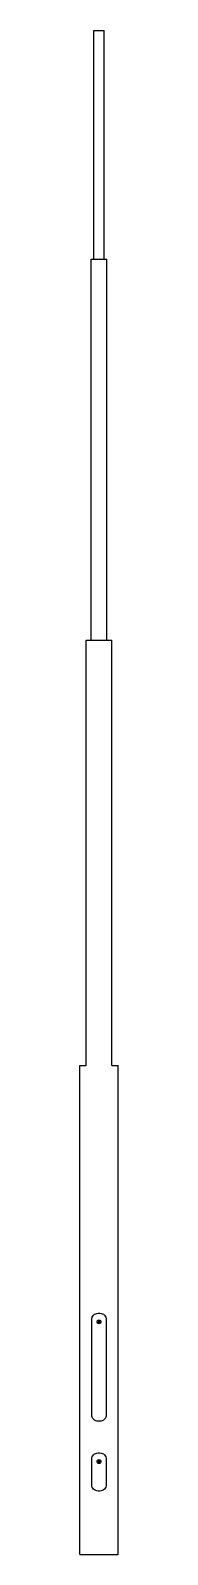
# Model space of a CAD drawing. Extents: x -0.1 to 0.1, y 0 to 12.
import ezdxf

# ---------------------------------------------------------------- set-up
doc = ezdxf.new("R2010")
doc.units = 0
doc.header["$LTSCALE"] = 0.0006
doc.header["$MEASUREMENT"] = 0
doc.layers.get('0').update_dxf_attribs({"linetype": 'CONTINUOUS'})

msp = doc.modelspace()

# ---------------------------------------------------------------- linework, layer by layer
for points in [[(-0.04, 10.2), (-0.04, 12)], [(-0.04, 12), (0.04, 12)], [(0.04, 10.2), (0.04, 12)], [(-0.063, 7.2), (-0.063, 10.2)], [(-0.063, 10.2), (0.062, 10.2)], [(0.062, 7.2), (0.062, 10.2)], [(-0.1, 3.85), (-0.1, 7.2)], [(-0.1, 7.2), (0.1, 7.2)], [(0.1, 3.85), (0.1, 7.2)], [(-0.15, 0), (-0.15, 3.85)], [(-0.15, 3.85), (-0.1, 3.85)], [(0.1, 3.85), (0.15, 3.85)], [(0.15, 0), (0.15, 3.85)], [(-0.15, 0), (0.15, 0)]]:
    msp.add_lwpolyline(points)
for points in [[(-0.057, 1.1), (-0.057, 1.85, -0.414214), (-0.007, 1.9), (0.007, 1.9, -0.414214), (0.057, 1.85), (0.057, 1.1, -0.414214), (0.007, 1.05), (-0.007, 1.05, -0.414214)], [(-0.057, 0.55), (-0.057, 0.75, -0.414214), (-0.007, 0.8), (0.007, 0.8, -0.414214), (0.057, 0.75), (0.057, 0.55, -0.414214), (0.007, 0.5), (-0.007, 0.5, -0.414214)]]:
    msp.add_lwpolyline(points, format="xyb", close=True)
for points in [[(0, 1.841), (-0.008, 1.827), (0.008, 1.827)], [(0, 0.741), (-0.008, 0.727), (0.008, 0.727)]]:
    msp.add_lwpolyline(points, close=True)
for centre in [(0, 1.832), (0, 0.732)]:
    msp.add_circle(centre, 0.0155)

doc.saveas('drawing.dxf')
